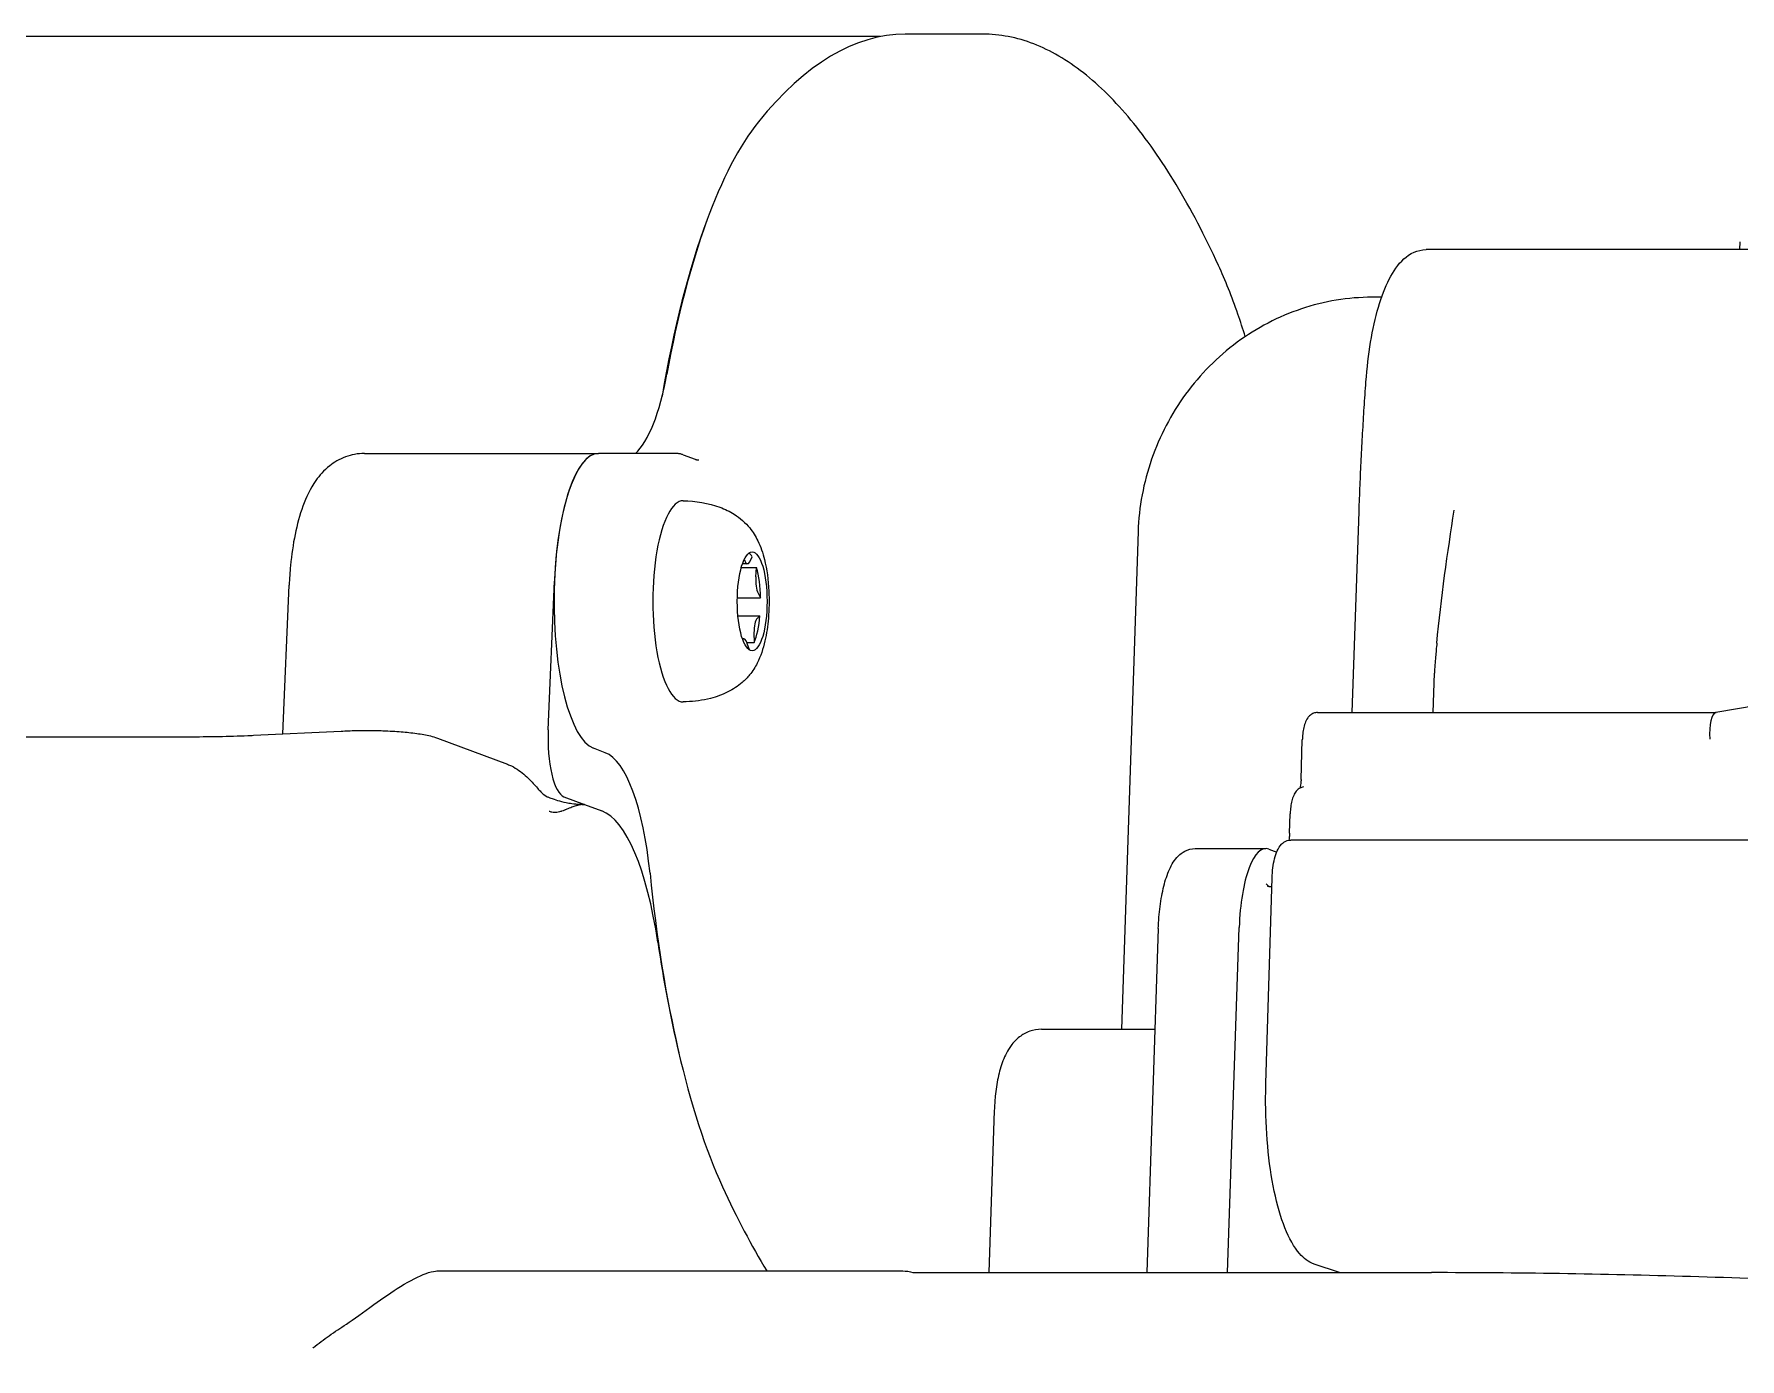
# Model space of a CAD drawing. Header units: millimetres. Extents: x 0 to 7722, y 0 to 5460.
# Drawn here: x 1442.8 to 1500.5, y 3605.6 to 3650.4 of the extents above; entities that cross this region are included whole.
import ezdxf

# ---------------------------------------------------------------- set-up
doc = ezdxf.new("R2010")
doc.units = ezdxf.units.MM
doc.header["$LTSCALE"] = 5
doc.layers.get('0').update_dxf_attribs({"linetype": 'CONTINUOUS'})

msp = doc.modelspace()

# ---------------------------------------------------------------- linework, layer by layer
for p, q in [((1471.427, 3650.313), (1432.468, 3650.313)), ((1474.896, 3650.396), (1472.273, 3650.396)), ((1500.497, 3643.37), (1500.488, 3643.108)), ((1520.725, 3643.108), (1489.888, 3643.108)), ((1488.384, 3641.498), (1488.062, 3641.498)), ((1453.989, 3636.215), (1461.904, 3636.215)), ((1464.527, 3636.215), (1461.904, 3636.215)), ((1464.774, 3636.17), (1465.173, 3636.021)), ((1487.393, 3627.453), (1487.622, 3634.256)), ((1480.151, 3633.575), (1479.584, 3616.746)), ((1466.734, 3632.36), (1467.251, 3632.36)), ((1466.942, 3632.484), (1466.773, 3632.484)), ((1466.838, 3632.624), (1466.835, 3632.635)), ((1467.02, 3632.556), (1467.103, 3632.722)), ((1467.227, 3632.048), (1467.251, 3632.36)), ((1451.238, 3626.733), (1451.447, 3631.759)), ((1460.205, 3626.87), (1460.415, 3631.902)), ((1466.6, 3631.335), (1467.385, 3631.335)), ((1467.301, 3631.49), (1467.385, 3631.335)), ((1466.62, 3630.728), (1467.365, 3630.728)), ((1467.272, 3630.639), (1467.365, 3630.728)), ((1467.163, 3630.149), (1467.165, 3629.828)), ((1466.823, 3629.946), (1466.773, 3629.946)), ((1466.92, 3629.828), (1467.165, 3629.828)), ((1466.927, 3629.806), (1466.997, 3629.584)), ((1490.126, 3627.453), (1490.171, 3628.787)), ((1502.559, 3627.95), (1499.683, 3627.452)), ((1486.212, 3627.453), (1499.69, 3627.453)), ((1417.993, 3626.637), (1448.005, 3626.637)), ((1450.244, 3626.685), (1453.207, 3626.827)), ((1456.458, 3626.589), (1458.832, 3625.704)), ((1485.661, 3625.195), (1485.702, 3626.533)), ((1462.136, 3626.097), (1461.737, 3626.246)), ((1460.734, 3624.608), (1461.429, 3624.348)), ((1461.429, 3624.348), (1462.017, 3624.129)), ((1485.273, 3623.371), (1485.293, 3624.028)), ((1505.188, 3623.142), (1485.312, 3623.142)), ((1482.081, 3622.856), (1484.465, 3622.856)), ((1484.566, 3622.837), (1484.837, 3622.737)), ((1484.471, 3614.908), (1484.683, 3621.862)), ((1484.674, 3621.561), (1484.657, 3621.561)), ((1480.834, 3620.152), (1480.442, 3608.515)), ((1483.175, 3608.515), (1483.569, 3620.191)), ((1476.886, 3616.746), (1480.719, 3616.746)), ((1475.289, 3614.003), (1475.104, 3608.515)), ((1486.961, 3608.515), (1486.099, 3608.806)), ((1456.488, 3608.573), (1472.192, 3608.573)), ((1472.574, 3608.515), (1490.076, 3608.515))]:
    msp.add_line(p, q)
for centre, major_axis, ratio, start_param, end_param in [((1472.273, 3603.096), (0, 47.3), 0.300706, 0, 0.356032), ((1469.443, 3628.403), (0, 20.3), 0.300706, 0.356032, 1.027576), ((1469.317, 3628.45), (0, -20), 0.300706, 3.814084, 4.205897), ((1462.673, 3641.997), (0, -6), 0.300706, 0.270171, 1.027576), ((1461.904, 3631.215), (0, -5), 0.300706, 3.141593, 6.171484), ((1461.904, 3631.215), (0, 5), 0.300706, 0, 1.432915), ((1464.766, 3631.215), (0, 3.4), 0.300706, 6.278657, 9.429306), ((1466.883, 3631.215), (0, 1.675), 0.300706, 5.831206, 6.063675), ((1466.942, 3632.984), (0, -0.5), 0.300706, 5.516986, 6.825983), ((1466.883, 3631.215), (0, -1.675), 0.300706, 1.642416, 2.322972), ((1467.373, 3631.928), (0, 0.5), 0.300706, 1.328196, 2.637192), ((1467.314, 3630.159), (0, 0.5), 0.300706, 0.280998, 1.589995), ((1466.883, 3631.215), (0, -1.675), 0.300706, 0.595218, 1.275774), ((1466.823, 3629.446), (0, 0.5), 0.300706, 5.516986, 6.569366), ((1466.883, 3631.215), (0, -1.675), 0.300706, 0.21951, 0.228577), ((1499.776, 3626.453), (0.086, -1), 0.290772, 3.166546, 4.586235), ((1460.801, 3626.595), (0, -2), 0.300706, 4.574508, 6.171484), ((1461.935, 3620.135), (0, 6), 0.300706, 5.032207, 6.171484), ((1461.749, 3616.179), (0, 8), 0.300706, 5.166041, 6.171484), ((1484.465, 3619.856), (0, 3), 0.300705, 6.171484, 7.742281), ((1469.443, 3628.403), (0, -20.3), 0.300706, 5.032207, 5.703751), ((1469.317, 3628.45), (0, -20), 0.300706, 5.166041, 5.387292), ((1473.888, 3650.996), (0, -47.3), 0.300706, 5.703751, 5.825061), ((1472.241, 3605.573), (0.055, -3), 0.29876, 3.135744, 3.136165)]:
    msp.add_ellipse(centre, major_axis=major_axis, ratio=ratio, start_param=start_param, end_param=end_param)
msp.add_ellipse((1467.102, 3631.215), major_axis=(0, 1.675), ratio=0.300706)
for points, knots in [([(1482.87, 3642.571), (1482.409, 3643.573), (1481.93, 3644.488), (1480.941, 3646.132), (1480.432, 3646.861), (1479.385, 3648.122), (1478.848, 3648.655), (1477.751, 3649.515), (1477.191, 3649.844), (1476.052, 3650.284), (1475.474, 3650.396), (1474.896, 3650.396)], [4.1329547, 4.1329547, 4.1329547, 4.1329547, 4.2488416, 4.2488416, 4.3647284, 4.3647284, 4.4806153, 4.4806153, 4.5965021, 4.5965021, 4.712389, 4.712389, 4.712389, 4.712389]), ([(1487.855, 3638.636), (1487.889, 3639.103), (1487.942, 3639.556), (1488.084, 3640.405), (1488.172, 3640.802), (1488.381, 3641.516), (1488.501, 3641.834), (1488.78, 3642.381), (1488.936, 3642.612), (1489.336, 3642.974), (1489.6, 3643.108), (1489.888, 3643.108)], [4.951036, 4.951036, 4.951036, 4.951036, 5.217466, 5.217466, 5.483896, 5.483896, 5.750326, 5.750326, 6.016755, 6.016755, 6.283185, 6.283185, 6.283185, 6.283185]), ([(1483.774, 3640.168), (1483.693, 3640.428), (1483.61, 3640.682), (1483.318, 3641.522), (1483.099, 3642.071), (1482.87, 3642.571)], [3.943135, 3.943135, 3.943135, 3.943135, 3.9986459, 3.9986459, 4.1329547, 4.1329547, 4.1329547, 4.1329547]), ([(1488.062, 3641.498), (1487.253, 3641.498), (1486.443, 3641.364), (1484.897, 3640.847), (1484.161, 3640.463), (1482.836, 3639.485), (1482.246, 3638.89), (1481.267, 3637.55), (1480.877, 3636.804), (1480.333, 3635.231), (1480.179, 3634.404), (1480.151, 3633.575)], [4.712389, 4.712389, 4.712389, 4.712389, 5.026548, 5.026548, 5.340708, 5.340708, 5.654867, 5.654867, 5.969026, 5.969026, 6.283185, 6.283185, 6.283185, 6.283185]), ([(1487.622, 3634.256), (1487.632, 3634.551), (1487.643, 3634.846), (1487.668, 3635.433), (1487.681, 3635.727), (1487.71, 3636.312), (1487.725, 3636.604), (1487.759, 3637.187), (1487.776, 3637.478), (1487.814, 3638.058), (1487.834, 3638.347), (1487.855, 3638.636)], [4.82409, 4.82409, 4.82409, 4.82409, 4.8494793, 4.8494793, 4.8748685, 4.8748685, 4.9002577, 4.9002577, 4.9256469, 4.9256469, 4.9510361, 4.9510361, 4.9510361, 4.9510361]), ([(1453.989, 3636.215), (1453.767, 3636.215), (1453.548, 3636.172), (1453.142, 3636.024), (1452.964, 3635.914), (1452.616, 3635.64), (1452.471, 3635.47), (1452.151, 3635.019), (1452.021, 3634.734), (1451.801, 3634.132), (1451.716, 3633.815), (1451.579, 3633.143), (1451.528, 3632.789), (1451.472, 3632.205), (1451.457, 3631.983), (1451.447, 3631.759)], [4.712389, 4.712389, 4.712389, 4.712389, 4.822329, 4.822329, 4.945066, 4.945066, 5.114294, 5.114294, 5.400877, 5.400877, 5.68746, 5.68746, 5.974043, 5.974043, 6.145304, 6.145304, 6.145304, 6.145304]), ([(1464.774, 3636.17), (1464.758, 3636.176), (1464.742, 3636.181), (1464.71, 3636.191), (1464.694, 3636.195), (1464.661, 3636.202), (1464.644, 3636.205), (1464.611, 3636.21), (1464.594, 3636.212), (1464.561, 3636.214), (1464.544, 3636.215), (1464.527, 3636.215)], [4.6006879, 4.6006879, 4.6006879, 4.6006879, 4.6230281, 4.6230281, 4.6453683, 4.6453683, 4.6677086, 4.6677086, 4.6900488, 4.6900488, 4.712389, 4.712389, 4.712389, 4.712389]), ([(1465.173, 3636.021), (1465.182, 3636.017), (1465.191, 3636.015), (1465.208, 3636.009), (1465.216, 3636.007), (1465.232, 3636.004), (1465.24, 3636.002), (1465.256, 3636), (1465.264, 3635.999), (1465.28, 3635.998), (1465.288, 3635.997), (1465.295, 3635.997)], [1.4590953, 1.4590953, 1.4590953, 1.4590953, 1.4814355, 1.4814355, 1.5037757, 1.5037757, 1.5261159, 1.5261159, 1.5484561, 1.5484561, 1.5707963, 1.5707963, 1.5707963, 1.5707963]), ([(1464.77, 3634.615), (1465.189, 3634.608), (1465.618, 3634.544), (1466.181, 3634.335), (1466.345, 3634.255), (1466.697, 3634.032), (1466.878, 3633.871), (1467.13, 3633.56), (1467.219, 3633.414), (1467.39, 3633.063), (1467.461, 3632.852), (1467.598, 3632.301), (1467.647, 3631.933), (1467.68, 3631.258), (1467.675, 3630.944), (1467.628, 3630.38), (1467.59, 3630.121), (1467.473, 3629.611), (1467.391, 3629.361), (1467.202, 3628.988), (1467.118, 3628.855), (1466.942, 3628.638), (1466.858, 3628.551), (1466.623, 3628.347), (1466.457, 3628.238), (1466.097, 3628.057), (1465.899, 3627.986), (1465.429, 3627.865), (1465.151, 3627.829), (1464.84, 3627.817), (1464.805, 3627.816), (1464.77, 3627.816)], [0, 0, 0, 0, 0.126082, 0.126082, 0.180266, 0.180266, 0.25326, 0.25326, 0.311669, 0.311669, 0.389753, 0.389753, 0.503077, 0.503077, 0.59432, 0.59432, 0.676398, 0.676398, 0.768841, 0.768841, 0.822273, 0.822273, 0.860511, 0.860511, 0.919747, 0.919747, 0.982121, 0.982121, 1.065327, 1.065327, 1.075771, 1.075771, 1.075771, 1.075771]), ([(1490.251, 3629.805), (1490.236, 3629.644), (1490.22, 3629.486), (1490.192, 3629.167), (1490.177, 3628.96), (1490.171, 3628.787)], [0.69392151, 0.69392151, 0.69392151, 0.69392151, 0.73833654, 0.73833654, 0.79048093, 0.79048093, 0.79048093, 0.79048093]), ([(1486.212, 3627.453), (1486.167, 3627.453), (1486.123, 3627.445), (1486.042, 3627.415), (1486.007, 3627.393), (1485.937, 3627.338), (1485.908, 3627.305), (1485.843, 3627.213), (1485.817, 3627.154), (1485.772, 3627.031), (1485.755, 3626.965), (1485.728, 3626.827), (1485.718, 3626.754), (1485.707, 3626.631), (1485.704, 3626.582), (1485.702, 3626.533)], [4.712389, 4.712389, 4.712389, 4.712389, 4.822329, 4.822329, 4.945066, 4.945066, 5.114294, 5.114294, 5.408213, 5.408213, 5.702132, 5.702132, 5.996052, 5.996052, 6.181985, 6.181985, 6.181985, 6.181985]), ([(1448.005, 3626.637), (1448.733, 3626.637), (1449.431, 3626.65), (1450.113, 3626.679), (1450.179, 3626.682), (1450.244, 3626.685)], [0, 0, 0, 0, 0.2293904, 0.2293904, 0.2543907, 0.2543907, 0.2543907, 0.2543907]), ([(1453.706, 3626.846), (1453.906, 3626.852), (1454.127, 3626.853), (1454.399, 3626.847), (1454.449, 3626.846), (1454.537, 3626.843), (1454.574, 3626.842), (1454.725, 3626.836), (1454.838, 3626.831), (1455.141, 3626.813), (1455.328, 3626.798), (1455.68, 3626.761), (1455.845, 3626.739), (1456.15, 3626.683), (1456.297, 3626.649), (1456.458, 3626.589)], [0, 0, 0, 0, 0.0671749, 0.0671749, 0.0822199, 0.0822199, 0.0934994, 0.0934994, 0.1274692, 0.1274692, 0.1865509, 0.1865509, 0.2491319, 0.2491319, 0.3123363, 0.3123363, 0.3123363, 0.3123363]), ([(1458.832, 3625.704), (1458.854, 3625.695), (1458.875, 3625.687), (1459.078, 3625.601), (1459.245, 3625.488), (1459.515, 3625.259), (1459.646, 3625.119), (1459.831, 3624.912), (1459.914, 3624.816), (1460.059, 3624.673), (1460.123, 3624.627), (1460.175, 3624.608)], [0.0497575, 0.0497575, 0.0497575, 0.0497575, 0.0564542, 0.0564542, 0.1129084, 0.1129084, 0.1668419, 0.1668419, 0.2196, 0.2196, 0.2723581, 0.2723581, 0.2723581, 0.2723581]), ([(1485.739, 3624.942), (1485.695, 3624.935), (1485.655, 3624.919), (1485.58, 3624.877), (1485.548, 3624.85), (1485.481, 3624.78), (1485.454, 3624.737), (1485.402, 3624.636), (1485.38, 3624.578), (1485.344, 3624.453), (1485.33, 3624.387), (1485.309, 3624.249), (1485.301, 3624.177), (1485.295, 3624.078), (1485.294, 3624.053), (1485.293, 3624.028)], [4.765648, 4.765648, 4.765648, 4.765648, 4.878593, 4.878593, 5.017978, 5.017978, 5.235943, 5.235943, 5.51921, 5.51921, 5.802478, 5.802478, 6.085745, 6.085745, 6.181985, 6.181985, 6.181985, 6.181985]), ([(1485.661, 3625.195), (1485.66, 3625.148), (1485.657, 3625.103), (1485.647, 3625.022), (1485.641, 3624.985), (1485.629, 3624.933), (1485.624, 3624.914), (1485.619, 3624.899)], [3.2427932, 3.2427932, 3.2427932, 3.2427932, 3.5172417, 3.5172417, 3.7789622, 3.7789622, 3.9637642, 3.9637642, 3.9637642, 3.9637642]), ([(1460.175, 3624.608), (1460.189, 3624.602), (1460.204, 3624.597), (1460.225, 3624.589), (1460.246, 3624.581), (1460.285, 3624.567), (1460.313, 3624.557), (1460.426, 3624.515), (1460.504, 3624.489), (1460.674, 3624.439), (1460.777, 3624.415), (1460.969, 3624.384), (1461.046, 3624.373), (1461.17, 3624.361), (1461.226, 3624.356), (1461.33, 3624.35), (1461.358, 3624.35), (1461.4, 3624.348), (1461.418, 3624.348), (1461.429, 3624.348)], [0.0000289, 0.0000289, 0.0000289, 0.0000289, 0.0143913, 0.0143913, 0.0214296, 0.0214296, 0.0343831, 0.0343831, 0.0760818, 0.0760818, 0.1234419, 0.1234419, 0.147362, 0.147362, 0.1579392, 0.1579392, 0.1638118, 0.1638118, 0.1720385, 0.1720385, 0.1720385, 0.1720385]), ([(1461.429, 3624.348), (1461.423, 3624.348), (1461.417, 3624.349), (1461.412, 3624.349), (1461.404, 3624.349), (1461.397, 3624.348), (1461.389, 3624.348), (1461.373, 3624.347), (1461.356, 3624.345), (1461.34, 3624.343), (1461.324, 3624.341), (1461.308, 3624.339), (1461.293, 3624.336), (1461.29, 3624.335), (1461.287, 3624.335), (1461.284, 3624.334), (1461.279, 3624.334), (1461.275, 3624.333), (1461.271, 3624.332), (1461.254, 3624.329), (1461.237, 3624.325), (1461.221, 3624.321), (1461.214, 3624.319), (1461.207, 3624.318), (1461.2, 3624.316), (1461.183, 3624.311), (1461.167, 3624.307), (1461.151, 3624.303), (1461.146, 3624.301), (1461.14, 3624.299), (1461.135, 3624.298), (1461.114, 3624.292), (1461.095, 3624.285), (1461.076, 3624.279), (1461.051, 3624.27), (1461.028, 3624.262), (1461.005, 3624.253), (1460.978, 3624.243), (1460.953, 3624.233), (1460.929, 3624.223), (1460.925, 3624.222), (1460.92, 3624.22), (1460.916, 3624.218), (1460.887, 3624.206), (1460.86, 3624.195), (1460.834, 3624.185), (1460.816, 3624.177), (1460.799, 3624.17), (1460.783, 3624.164), (1460.772, 3624.159), (1460.762, 3624.155), (1460.752, 3624.151), (1460.722, 3624.139), (1460.695, 3624.129), (1460.669, 3624.12), (1460.662, 3624.118), (1460.655, 3624.115), (1460.648, 3624.113), (1460.626, 3624.106), (1460.606, 3624.1), (1460.586, 3624.096), (1460.557, 3624.088), (1460.53, 3624.083), (1460.503, 3624.08), (1460.499, 3624.079), (1460.495, 3624.079), (1460.492, 3624.078), (1460.473, 3624.076), (1460.454, 3624.075), (1460.435, 3624.075), (1460.429, 3624.075), (1460.423, 3624.075), (1460.417, 3624.075), (1460.388, 3624.076), (1460.358, 3624.079), (1460.329, 3624.085), (1460.315, 3624.087), (1460.3, 3624.091), (1460.285, 3624.095), (1460.27, 3624.1), (1460.255, 3624.106), (1460.24, 3624.111)], [0.0000169, 0.0000169, 0.0000169, 0.0000169, 0.0070771, 0.0070771, 0.0070771, 0.0161024, 0.0161024, 0.0161024, 0.0353933, 0.0353933, 0.0353933, 0.0534879, 0.0534879, 0.0534879, 0.0573001, 0.0573001, 0.0573001, 0.0625, 0.0625, 0.0625, 0.0839356, 0.0839356, 0.0839356, 0.0936027, 0.0936027, 0.0936027, 0.1169389, 0.1169389, 0.1169389, 0.125, 0.125, 0.125, 0.1563827, 0.1563827, 0.1563827, 0.1983961, 0.1983961, 0.1983961, 0.25, 0.25, 0.25, 0.2593296, 0.2593296, 0.2593296, 0.322681, 0.322681, 0.322681, 0.3664277, 0.3664277, 0.3664277, 0.3952084, 0.3952084, 0.3952084, 0.4772898, 0.4772898, 0.4772898, 0.5, 0.5, 0.5, 0.5674594, 0.5674594, 0.5674594, 0.6660551, 0.6660551, 0.6660551, 0.6792403, 0.6792403, 0.6792403, 0.75, 0.75, 0.75, 0.7723768, 0.7723768, 0.7723768, 0.8846482, 0.8846482, 0.8846482, 0.9421716, 0.9421716, 0.9421716, 1, 1, 1, 1]), ([(1484.683, 3621.862), (1484.687, 3621.978), (1484.695, 3622.093), (1484.723, 3622.312), (1484.742, 3622.416), (1484.79, 3622.61), (1484.818, 3622.699), (1484.892, 3622.862), (1484.935, 3622.937), (1485.032, 3623.034), (1485.065, 3623.062), (1485.159, 3623.116), (1485.226, 3623.139), (1485.302, 3623.142), (1485.307, 3623.142), (1485.312, 3623.142)], [0.101201, 0.101201, 0.101201, 0.101201, 0.39512, 0.39512, 0.689039, 0.689039, 0.982958, 0.982958, 1.276877, 1.276877, 1.399121, 1.399121, 1.559534, 1.559534, 1.570796, 1.570796, 1.570796, 1.570796]), ([(1485.273, 3623.371), (1485.272, 3623.325), (1485.269, 3623.28), (1485.259, 3623.2), (1485.253, 3623.166), (1485.247, 3623.136)], [3.2427932, 3.2427932, 3.2427932, 3.2427932, 3.5172417, 3.5172417, 3.7640309, 3.7640309, 3.7640309, 3.7640309]), ([(1480.834, 3620.152), (1480.843, 3620.408), (1480.863, 3620.661), (1480.925, 3621.142), (1480.966, 3621.37), (1481.071, 3621.789), (1481.134, 3621.979), (1481.289, 3622.32), (1481.379, 3622.472), (1481.573, 3622.666), (1481.645, 3622.723), (1481.832, 3622.821), (1481.955, 3622.856), (1482.081, 3622.856)], [4.82409, 4.82409, 4.82409, 4.82409, 5.115909, 5.115909, 5.407728, 5.407728, 5.699547, 5.699547, 5.991366, 5.991366, 6.126891, 6.126891, 6.283185, 6.283185, 6.283185, 6.283185]), ([(1484.587, 3621.566), (1484.575, 3621.574), (1484.564, 3621.581), (1484.53, 3621.608), (1484.514, 3621.625), (1484.494, 3621.649), (1484.489, 3621.657), (1484.484, 3621.665), (1484.483, 3621.667), (1484.483, 3621.667)], [0.1843345, 0.1843345, 0.1843345, 0.1843345, 0.2281291, 0.2281291, 0.3472103, 0.3472103, 0.4581101, 0.4581101, 0.5365639, 0.5365639, 0.5365639, 0.5365639]), ([(1484.657, 3621.561), (1484.646, 3621.561), (1484.636, 3621.561), (1484.615, 3621.563), (1484.604, 3621.564), (1484.584, 3621.567), (1484.574, 3621.569), (1484.554, 3621.573), (1484.545, 3621.576), (1484.526, 3621.581), (1484.517, 3621.584), (1484.509, 3621.587)], [0, 0, 0, 0, 0.0223402, 0.0223402, 0.0446804, 0.0446804, 0.0670206, 0.0670206, 0.0893609, 0.0893609, 0.1117011, 0.1117011, 0.1117011, 0.1117011]), ([(1476.886, 3616.746), (1476.746, 3616.746), (1476.607, 3616.72), (1476.351, 3616.628), (1476.238, 3616.561), (1476.02, 3616.395), (1475.93, 3616.294), (1475.729, 3616.022), (1475.649, 3615.853), (1475.512, 3615.496), (1475.459, 3615.307), (1475.374, 3614.907), (1475.343, 3614.697), (1475.305, 3614.324), (1475.295, 3614.164), (1475.289, 3614.003)], [0, 0, 0, 0, 0.106976, 0.106976, 0.225658, 0.225658, 0.385306, 0.385306, 0.664477, 0.664477, 0.956296, 0.956296, 1.248115, 1.248115, 1.459095, 1.459095, 1.459095, 1.459095]), ([(1486.099, 3608.806), (1485.91, 3608.87), (1485.749, 3608.996), (1485.417, 3609.379), (1485.257, 3609.671), (1484.974, 3610.382), (1484.853, 3610.802), (1484.657, 3611.739), (1484.582, 3612.256), (1484.483, 3613.338), (1484.46, 3613.904), (1484.464, 3614.615), (1484.466, 3614.762), (1484.471, 3614.908)], [4.81359, 4.81359, 4.81359, 4.81359, 5.046127, 5.046127, 5.360287, 5.360287, 5.674446, 5.674446, 5.988605, 5.988605, 6.302764, 6.302764, 6.384386, 6.384386, 6.384386, 6.384386]), ([(1453.381, 3606.772), (1453.632, 3606.932), (1453.952, 3607.177), (1454.616, 3607.657), (1454.922, 3607.868), (1455.545, 3608.249), (1455.836, 3608.398), (1456.195, 3608.528), (1456.304, 3608.556), (1456.43, 3608.572), (1456.46, 3608.573), (1456.488, 3608.573)], [-0.448407, -0.448407, -0.448407, -0.448407, -0.3283829, -0.3283829, -0.2260525, -0.2260525, -0.1100339, -0.1100339, -0.0525477, -0.0525477, -0.033806, -0.033806, -0.033806, -0.033806]), ([(1528.525, 3605.598), (1527.003, 3605.937), (1525.158, 3606.255), (1520.913, 3606.848), (1518.515, 3607.122), (1513.328, 3607.606), (1510.54, 3607.816), (1504.773, 3608.159), (1501.795, 3608.292), (1495.864, 3608.47), (1492.911, 3608.515), (1490.076, 3608.515)], [3.351362, 3.351362, 3.351362, 3.351362, 3.623568, 3.623568, 3.895773, 3.895773, 4.167978, 4.167978, 4.440184, 4.440184, 4.712389, 4.712389, 4.712389, 4.712389]), ([(1452.255, 3605.975), (1452.258, 3605.977), (1452.262, 3605.98), (1452.434, 3606.117), (1452.613, 3606.25), (1452.989, 3606.516), (1453.184, 3606.646), (1453.381, 3606.772)], [-0.1414961, -0.1414961, -0.1414961, -0.1414961, -0.1402168, -0.1402168, -0.0703148, -0.0703148, 0, 0, 0, 0])]:
    msp.add_open_spline(points, degree=3, knots=knots)
for points in [[(1490.251, 3629.805), (1490.385, 3631.305), (1490.628, 3632.904), (1490.834, 3634.295)], [(1453.207, 3626.827), (1453.367, 3626.835), (1453.534, 3626.841), (1453.706, 3626.846)], [(1472.192, 3608.573), (1472.308, 3608.573), (1472.425, 3608.556), (1472.535, 3608.522)], [(1472.536, 3608.522), (1472.536, 3608.522), (1472.535, 3608.522), (1472.535, 3608.522)], [(1472.536, 3608.522), (1472.546, 3608.519), (1472.556, 3608.517), (1472.562, 3608.516)], [(1472.562, 3608.516), (1472.565, 3608.515), (1472.568, 3608.515), (1472.57, 3608.515)], [(1472.57, 3608.515), (1472.57, 3608.515), (1472.57, 3608.515), (1472.57, 3608.515)]]:
    msp.add_open_spline(points, degree=3)

doc.saveas('drawing.dxf')
